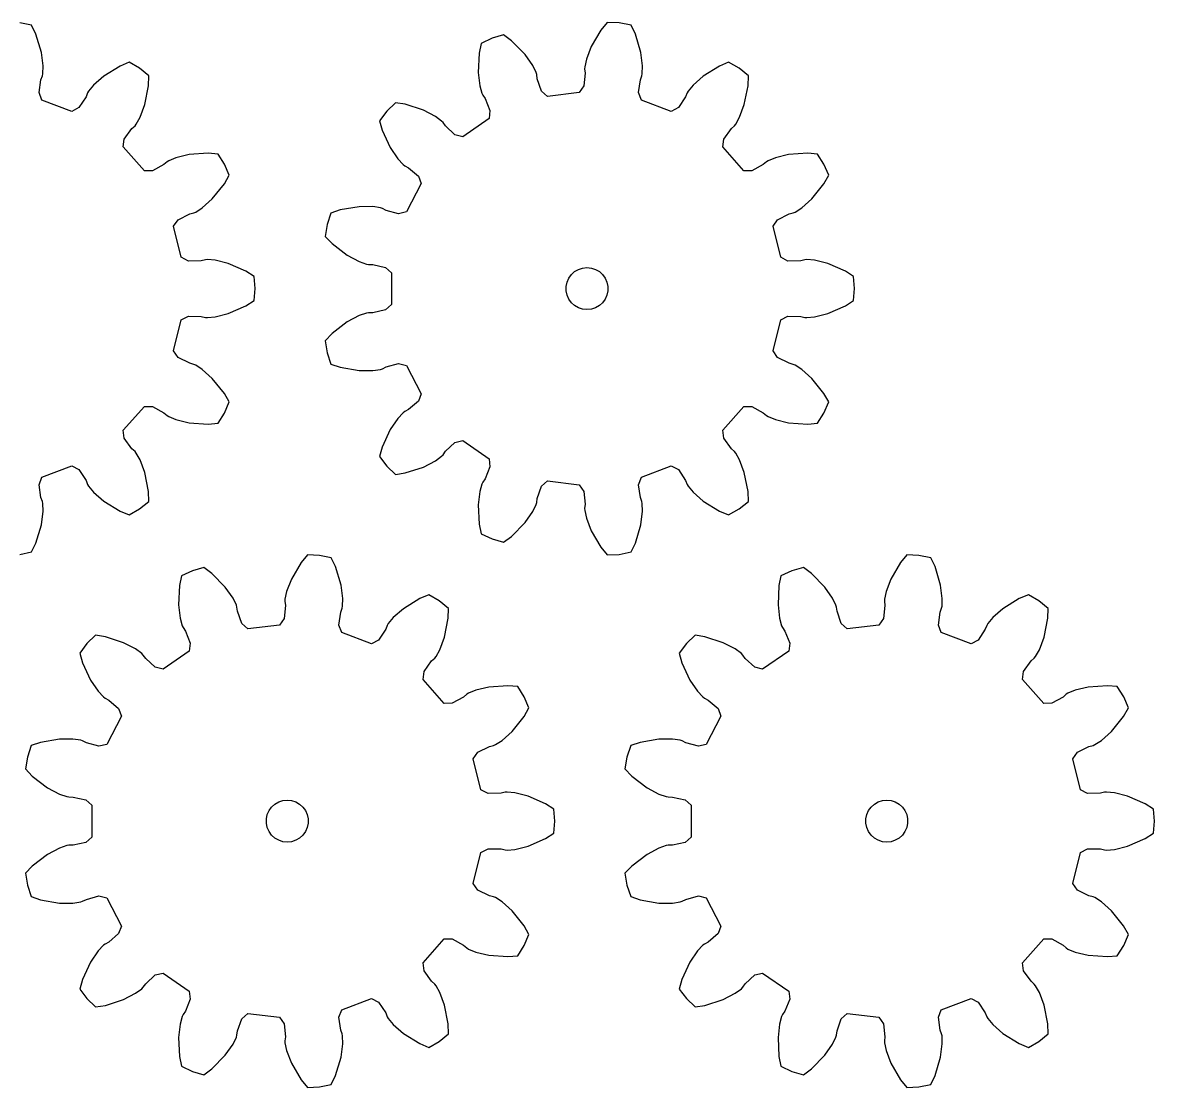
# Model space of a CAD drawing. Extents: x 0 to 209, y 0 to 228.
# Drawn here: x 128.1 to 208.9, y 0 to 76 of the extents above; entities that cross this region are included whole.
import ezdxf

# ---------------------------------------------------------------- set-up
doc = ezdxf.new("R2010")
doc.units = 0

msp = doc.modelspace()

# ---------------------------------------------------------------- linework, layer by layer
for p, q in [((128.775, 75.769), (127.933, 75.941)), ((169.855, 75.976), (169.405, 75.433)), ((170.713, 75.941), (169.855, 75.976)), ((171.555, 75.769), (170.713, 75.941)), ((129.082, 75.135), (128.775, 75.769)), ((129.473, 73.822), (129.082, 75.135)), ((169.405, 75.433), (168.712, 74.252)), ((171.862, 75.135), (171.555, 75.769)), ((172.253, 73.822), (171.862, 75.135)), ((160.863, 74.471), (160.717, 73.781)), ((161.639, 74.839), (160.863, 74.471)), ((162.464, 75.078), (161.639, 74.839)), ((163.031, 74.659), (162.464, 75.078)), ((163.987, 73.678), (163.031, 74.659)), ((129.596, 72.867), (129.473, 73.822)), ((160.717, 73.781), (160.652, 72.413)), ((164.539, 72.89), (163.987, 73.678)), ((168.712, 74.252), (168.364, 73.354)), ((172.376, 72.867), (172.253, 73.822)), ((129.577, 72.312), (129.596, 72.867)), ((135.086, 72.857), (133.923, 72.134)), ((135.737, 73.129), (135.086, 72.857)), ((136.481, 72.7), (135.737, 73.129)), ((137.146, 72.156), (136.481, 72.7)), ((164.781, 72.39), (164.539, 72.89)), ((168.249, 72.811), (168.242, 72.663)), ((168.364, 73.354), (168.249, 72.811)), ((172.357, 72.312), (172.376, 72.867)), ((177.866, 72.857), (176.703, 72.134)), ((178.517, 73.129), (177.866, 72.857)), ((179.261, 72.7), (178.517, 73.129)), ((179.926, 72.156), (179.261, 72.7)), ((129.314, 70.97), (129.444, 71.885)), ((129.444, 71.885), (129.549, 72.167)), ((129.549, 72.167), (129.577, 72.312)), ((133.923, 72.134), (133.198, 71.501)), ((137.123, 71.452), (137.146, 72.156)), ((160.652, 72.413), (160.761, 71.457)), ((164.823, 72.248), (164.781, 72.39)), ((164.862, 71.95), (164.823, 72.248)), ((165.171, 71.079), (164.862, 71.95)), ((168.276, 72.364), (168.184, 71.445)), ((168.242, 72.663), (168.276, 72.364)), ((172.094, 70.97), (172.224, 71.885)), ((172.224, 71.885), (172.329, 72.167)), ((172.329, 72.167), (172.357, 72.312)), ((176.703, 72.134), (175.978, 71.501)), ((179.903, 71.452), (179.926, 72.156)), ((132.843, 71.073), (132.769, 70.946)), ((133.198, 71.501), (132.843, 71.073)), ((136.859, 70.108), (137.123, 71.452)), ((160.761, 71.457), (160.911, 70.922)), ((165.599, 70.698), (165.171, 71.079)), ((168.184, 71.445), (167.859, 70.973)), ((175.623, 71.073), (175.549, 70.946)), ((175.978, 71.501), (175.623, 71.073)), ((179.639, 70.108), (179.903, 71.452)), ((129.516, 70.434), (129.314, 70.97)), ((131.645, 69.627), (129.516, 70.434)), ((132.66, 70.666), (132.151, 69.894)), ((132.769, 70.946), (132.66, 70.666)), ((160.911, 70.922), (160.974, 70.788)), ((160.974, 70.788), (161.143, 70.539)), ((161.143, 70.539), (161.488, 69.683)), ((167.859, 70.973), (165.599, 70.698)), ((172.296, 70.434), (172.094, 70.97)), ((174.425, 69.627), (172.296, 70.434)), ((175.44, 70.666), (174.931, 69.894)), ((175.549, 70.946), (175.44, 70.666)), ((132.151, 69.894), (131.645, 69.627)), ((136.524, 69.205), (136.859, 70.108)), ((154.116, 69.646), (153.6, 68.96)), ((154.735, 70.241), (154.116, 69.646)), ((155.432, 70.133), (154.735, 70.241)), ((156.735, 69.709), (155.432, 70.133)), ((157.59, 69.268), (156.735, 69.709)), ((161.488, 69.683), (161.421, 69.114)), ((174.931, 69.894), (174.425, 69.627)), ((179.304, 69.205), (179.639, 70.108)), ((136.157, 68.607), (136.25, 68.722)), ((136.25, 68.722), (136.524, 69.205)), ((153.6, 68.96), (153.791, 68.281)), ((158.037, 68.938), (157.59, 69.268)), ((158.14, 68.832), (158.037, 68.938)), ((158.312, 68.586), (158.14, 68.832)), ((161.421, 69.114), (159.547, 67.82)), ((178.937, 68.607), (179.03, 68.722)), ((179.03, 68.722), (179.304, 69.205)), ((135.393, 67.657), (135.934, 68.406)), ((135.934, 68.406), (136.157, 68.607)), ((153.791, 68.281), (154.369, 67.039)), ((158.991, 67.959), (158.312, 68.586)), ((159.547, 67.82), (158.991, 67.959)), ((178.173, 67.657), (178.714, 68.406)), ((178.714, 68.406), (178.937, 68.607)), ((135.322, 67.088), (135.393, 67.657)), ((136.832, 65.384), (135.322, 67.088)), ((154.369, 67.039), (154.91, 66.243)), ((178.102, 67.088), (178.173, 67.657)), ((179.612, 65.384), (178.102, 67.088)), ((139.078, 66.321), (138.566, 66.108)), ((140.015, 66.545), (139.078, 66.321)), ((141.381, 66.645), (140.015, 66.545)), ((142.083, 66.583), (141.381, 66.645)), ((142.542, 65.857), (142.083, 66.583)), ((154.91, 66.243), (155.292, 65.84)), ((181.858, 66.321), (181.346, 66.108)), ((182.795, 66.545), (181.858, 66.321)), ((184.161, 66.645), (182.795, 66.545)), ((184.863, 66.583), (184.161, 66.645)), ((185.322, 65.857), (184.863, 66.583)), ((138.214, 65.832), (137.405, 65.385)), ((138.44, 66.029), (138.214, 65.832)), ((138.566, 66.108), (138.44, 66.029)), ((142.879, 65.067), (142.542, 65.857)), ((155.292, 65.84), (155.41, 65.75)), ((155.41, 65.75), (155.675, 65.609)), ((155.675, 65.609), (156.379, 65.01)), ((180.994, 65.832), (180.185, 65.385)), ((181.22, 66.029), (180.994, 65.832)), ((181.346, 66.108), (181.22, 66.029)), ((185.659, 65.067), (185.322, 65.857)), ((137.405, 65.385), (136.832, 65.384)), ((142.531, 64.454), (142.879, 65.067)), ((156.379, 65.01), (156.583, 64.475)), ((180.185, 65.385), (179.612, 65.384)), ((185.311, 64.454), (185.659, 65.067)), ((141.672, 63.387), (142.531, 64.454)), ((156.583, 64.475), (155.525, 62.459)), ((184.452, 63.387), (185.311, 64.454)), ((140.957, 62.743), (141.672, 63.387)), ((183.737, 62.743), (184.452, 63.387)), ((139.236, 61.898), (140.063, 62.31)), ((140.063, 62.31), (140.354, 62.384)), ((140.354, 62.384), (140.489, 62.443)), ((140.489, 62.443), (140.957, 62.743)), ((150.14, 62.367), (149.868, 61.552)), ((150.807, 62.595), (150.14, 62.367)), ((152.157, 62.825), (150.807, 62.595)), ((153.12, 62.832), (152.157, 62.825)), ((153.669, 62.747), (153.12, 62.832)), ((153.809, 62.701), (153.669, 62.747)), ((154.076, 62.563), (153.809, 62.701)), ((154.969, 62.323), (154.076, 62.563)), ((155.525, 62.459), (154.969, 62.323)), ((182.016, 61.898), (182.843, 62.31)), ((182.843, 62.31), (183.134, 62.384)), ((183.134, 62.384), (183.269, 62.443)), ((183.269, 62.443), (183.737, 62.743)), ((138.909, 61.427), (139.236, 61.898)), ((139.454, 59.216), (138.909, 61.427)), ((149.868, 61.552), (149.73, 60.705)), ((181.689, 61.427), (182.016, 61.898)), ((182.234, 59.216), (181.689, 61.427)), ((149.73, 60.705), (150.215, 60.193)), ((150.215, 60.193), (151.304, 59.362)), ((139.962, 58.951), (139.454, 59.216)), ((140.886, 58.971), (139.962, 58.951)), ((141.178, 59.04), (140.886, 58.971)), ((141.325, 59.051), (141.178, 59.04)), ((141.878, 59.002), (141.325, 59.051)), ((142.811, 58.765), (141.878, 59.002)), ((151.304, 59.362), (152.153, 58.908)), ((182.742, 58.951), (182.234, 59.216)), ((183.666, 58.971), (182.742, 58.951)), ((183.958, 59.04), (183.666, 58.971)), ((184.105, 59.051), (183.958, 59.04)), ((184.658, 59.002), (184.105, 59.051)), ((185.591, 58.765), (184.658, 59.002)), ((144.068, 58.219), (142.811, 58.765)), ((144.661, 57.838), (144.068, 58.219)), ((152.153, 58.908), (152.678, 58.728)), ((152.678, 58.728), (152.824, 58.704)), ((152.824, 58.704), (153.125, 58.701)), ((153.125, 58.701), (154.026, 58.499)), ((154.026, 58.499), (154.456, 58.12)), ((167.297, 57.985), (167.53, 58.195)), ((167.53, 58.195), (167.801, 58.352)), ((167.801, 58.352), (168.1, 58.449)), ((168.1, 58.449), (168.411, 58.482)), ((168.411, 58.482), (168.723, 58.449)), ((168.723, 58.449), (169.021, 58.352)), ((169.021, 58.352), (169.293, 58.195)), ((169.293, 58.195), (169.526, 57.985)), ((186.848, 58.219), (185.591, 58.765)), ((187.441, 57.838), (186.848, 58.219)), ((144.73, 56.982), (144.661, 57.838)), ((154.456, 58.12), (154.456, 55.843)), ((166.92, 57.139), (166.985, 57.445)), ((166.985, 57.445), (167.112, 57.732)), ((167.112, 57.732), (167.297, 57.985)), ((169.526, 57.985), (169.71, 57.732)), ((169.71, 57.732), (169.838, 57.445)), ((169.838, 57.445), (169.903, 57.139)), ((187.51, 56.982), (187.441, 57.838)), ((144.661, 56.126), (144.73, 56.982)), ((166.92, 56.825), (166.92, 57.139)), ((166.985, 56.518), (166.92, 56.825)), ((169.903, 56.825), (169.838, 56.518)), ((169.903, 57.139), (169.903, 56.825)), ((187.441, 56.126), (187.51, 56.982)), ((142.811, 55.198), (144.068, 55.745)), ((144.068, 55.745), (144.661, 56.126)), ((154.456, 55.843), (154.026, 55.464)), ((167.112, 56.232), (166.985, 56.518)), ((167.297, 55.978), (167.112, 56.232)), ((167.53, 55.768), (167.297, 55.978)), ((167.801, 55.611), (167.53, 55.768)), ((169.293, 55.768), (169.021, 55.611)), ((169.526, 55.978), (169.293, 55.768)), ((169.71, 56.232), (169.526, 55.978)), ((169.838, 56.518), (169.71, 56.232)), ((185.591, 55.198), (186.848, 55.745)), ((186.848, 55.745), (187.441, 56.126)), ((139.454, 54.747), (139.962, 55.012)), ((139.962, 55.012), (140.886, 54.993)), ((140.886, 54.993), (141.178, 54.923)), ((141.178, 54.923), (141.325, 54.912)), ((141.325, 54.912), (141.878, 54.961)), ((141.878, 54.961), (142.811, 55.198)), ((152.153, 55.056), (151.304, 54.602)), ((152.678, 55.235), (152.153, 55.056)), ((152.824, 55.26), (152.678, 55.235)), ((153.125, 55.262), (152.824, 55.26)), ((154.026, 55.464), (153.125, 55.262)), ((168.1, 55.515), (167.801, 55.611)), ((168.411, 55.482), (168.1, 55.515)), ((168.723, 55.515), (168.411, 55.482)), ((169.021, 55.611), (168.723, 55.515)), ((182.234, 54.747), (182.742, 55.012)), ((182.742, 55.012), (183.666, 54.993)), ((183.666, 54.993), (183.958, 54.923)), ((183.958, 54.923), (184.105, 54.912)), ((184.105, 54.912), (184.658, 54.961)), ((184.658, 54.961), (185.591, 55.198)), ((138.909, 52.537), (139.454, 54.747)), ((151.304, 54.602), (150.215, 53.771)), ((181.689, 52.537), (182.234, 54.747)), ((150.215, 53.771), (149.73, 53.259)), ((139.236, 52.066), (138.909, 52.537)), ((149.73, 53.259), (149.868, 52.411)), ((182.016, 52.066), (181.689, 52.537)), ((140.063, 51.654), (139.236, 52.066)), ((149.868, 52.411), (150.14, 51.596)), ((182.843, 51.654), (182.016, 52.066)), ((140.354, 51.58), (140.063, 51.654)), ((140.489, 51.521), (140.354, 51.58)), ((140.957, 51.221), (140.489, 51.521)), ((141.672, 50.577), (140.957, 51.221)), ((150.14, 51.596), (150.807, 51.368)), ((150.807, 51.368), (152.157, 51.139)), ((152.157, 51.139), (153.12, 51.132)), ((153.12, 51.132), (153.669, 51.217)), ((153.669, 51.217), (153.809, 51.262)), ((153.809, 51.262), (154.076, 51.4)), ((154.076, 51.4), (154.969, 51.64)), ((154.969, 51.64), (155.525, 51.504)), ((155.525, 51.504), (156.583, 49.488)), ((183.134, 51.58), (182.843, 51.654)), ((183.269, 51.521), (183.134, 51.58)), ((183.737, 51.221), (183.269, 51.521)), ((184.452, 50.577), (183.737, 51.221)), ((142.531, 49.509), (141.672, 50.577)), ((185.311, 49.509), (184.452, 50.577)), ((142.879, 48.896), (142.531, 49.509)), ((156.583, 49.488), (156.379, 48.953)), ((185.659, 48.896), (185.311, 49.509)), ((135.322, 46.875), (136.832, 48.58)), ((136.832, 48.58), (137.405, 48.578)), ((137.405, 48.578), (138.214, 48.132)), ((142.542, 48.106), (142.879, 48.896)), ((156.379, 48.953), (155.675, 48.355)), ((178.102, 46.875), (179.612, 48.58)), ((179.612, 48.58), (180.185, 48.578)), ((180.185, 48.578), (180.994, 48.132)), ((185.322, 48.106), (185.659, 48.896)), ((138.214, 48.132), (138.44, 47.934)), ((138.44, 47.934), (138.566, 47.856)), ((138.566, 47.856), (139.078, 47.642)), ((142.083, 47.38), (142.542, 48.106)), ((154.91, 47.72), (154.369, 46.924)), ((155.292, 48.124), (154.91, 47.72)), ((155.41, 48.213), (155.292, 48.124)), ((155.675, 48.355), (155.41, 48.213)), ((180.994, 48.132), (181.22, 47.934)), ((181.22, 47.934), (181.346, 47.856)), ((181.346, 47.856), (181.858, 47.642)), ((184.863, 47.38), (185.322, 48.106)), ((135.393, 46.307), (135.322, 46.875)), ((139.078, 47.642), (140.015, 47.419)), ((140.015, 47.419), (141.381, 47.318)), ((141.381, 47.318), (142.083, 47.38)), ((154.369, 46.924), (153.791, 45.682)), ((178.173, 46.307), (178.102, 46.875)), ((181.858, 47.642), (182.795, 47.419)), ((182.795, 47.419), (184.161, 47.318)), ((184.161, 47.318), (184.863, 47.38)), ((135.934, 45.558), (135.393, 46.307)), ((158.991, 46.005), (159.547, 46.143)), ((159.547, 46.143), (161.421, 44.85)), ((178.714, 45.558), (178.173, 46.307)), ((136.157, 45.357), (135.934, 45.558)), ((136.25, 45.241), (136.157, 45.357)), ((136.524, 44.759), (136.25, 45.241)), ((153.791, 45.682), (153.6, 45.004)), ((158.14, 45.132), (158.312, 45.378)), ((158.312, 45.378), (158.991, 46.005)), ((178.937, 45.357), (178.714, 45.558)), ((179.03, 45.241), (178.937, 45.357)), ((179.304, 44.759), (179.03, 45.241)), ((136.859, 43.856), (136.524, 44.759)), ((153.6, 45.004), (154.116, 44.317)), ((156.735, 44.254), (157.59, 44.695)), ((157.59, 44.695), (158.037, 45.026)), ((158.037, 45.026), (158.14, 45.132)), ((161.421, 44.85), (161.488, 44.281)), ((179.639, 43.856), (179.304, 44.759)), ((129.516, 43.529), (131.645, 44.337)), ((131.645, 44.337), (132.151, 44.069)), ((132.151, 44.069), (132.66, 43.298)), ((137.123, 42.512), (136.859, 43.856)), ((154.116, 44.317), (154.735, 43.722)), ((154.735, 43.722), (155.432, 43.83)), ((155.432, 43.83), (156.735, 44.254)), ((161.488, 44.281), (161.143, 43.424)), ((172.296, 43.529), (174.425, 44.337)), ((174.425, 44.337), (174.931, 44.069)), ((174.931, 44.069), (175.44, 43.298)), ((179.903, 42.512), (179.639, 43.856)), ((129.314, 42.993), (129.516, 43.529)), ((129.444, 42.079), (129.314, 42.993)), ((132.66, 43.298), (132.769, 43.018)), ((132.769, 43.018), (132.843, 42.89)), ((132.843, 42.89), (133.198, 42.463)), ((160.911, 43.041), (160.761, 42.507)), ((160.974, 43.176), (160.911, 43.041)), ((161.143, 43.424), (160.974, 43.176)), ((164.862, 42.014), (165.171, 42.884)), ((165.171, 42.884), (165.599, 43.265)), ((165.599, 43.265), (167.859, 42.991)), ((167.859, 42.991), (168.184, 42.518)), ((172.094, 42.993), (172.296, 43.529)), ((172.224, 42.079), (172.094, 42.993)), ((175.44, 43.298), (175.549, 43.018)), ((175.549, 43.018), (175.623, 42.89)), ((175.623, 42.89), (175.978, 42.463)), ((129.549, 41.797), (129.444, 42.079)), ((133.198, 42.463), (133.923, 41.83)), ((137.146, 41.807), (137.123, 42.512)), ((160.761, 42.507), (160.652, 41.551)), ((164.823, 41.716), (164.862, 42.014)), ((168.184, 42.518), (168.276, 41.599)), ((172.329, 41.797), (172.224, 42.079)), ((175.978, 42.463), (176.703, 41.83)), ((179.926, 41.807), (179.903, 42.512)), ((129.577, 41.652), (129.549, 41.797)), ((129.596, 41.097), (129.577, 41.652)), ((133.923, 41.83), (135.086, 41.106)), ((135.737, 40.835), (136.481, 41.264)), ((136.481, 41.264), (137.146, 41.807)), ((160.652, 41.551), (160.717, 40.182)), ((164.539, 41.074), (164.781, 41.574)), ((164.781, 41.574), (164.823, 41.716)), ((168.276, 41.599), (168.242, 41.3)), ((168.242, 41.3), (168.249, 41.153)), ((172.357, 41.652), (172.329, 41.797)), ((172.376, 41.097), (172.357, 41.652)), ((176.703, 41.83), (177.866, 41.106)), ((178.517, 40.835), (179.261, 41.264)), ((179.261, 41.264), (179.926, 41.807)), ((129.473, 40.142), (129.596, 41.097)), ((135.086, 41.106), (135.737, 40.835)), ((163.987, 40.286), (164.539, 41.074)), ((168.249, 41.153), (168.364, 40.61)), ((168.364, 40.61), (168.712, 39.712)), ((172.253, 40.142), (172.376, 41.097)), ((177.866, 41.106), (178.517, 40.835)), ((129.082, 38.829), (129.473, 40.142)), ((160.717, 40.182), (160.863, 39.492)), ((163.031, 39.305), (163.987, 40.286)), ((168.712, 39.712), (169.405, 38.531)), ((171.862, 38.829), (172.253, 40.142)), ((128.775, 38.194), (129.082, 38.829)), ((160.863, 39.492), (161.639, 39.124)), ((161.639, 39.124), (162.464, 38.885)), ((162.464, 38.885), (163.031, 39.305)), ((171.555, 38.194), (171.862, 38.829)), ((127.933, 38.022), (128.775, 38.194)), ((148.465, 37.988), (148.015, 37.445)), ((149.323, 37.953), (148.465, 37.988)), ((169.405, 38.531), (169.855, 37.988)), ((169.855, 37.988), (170.713, 38.022)), ((170.713, 38.022), (171.555, 38.194)), ((191.245, 37.988), (190.795, 37.445)), ((192.103, 37.953), (191.245, 37.988)), ((148.015, 37.445), (147.322, 36.264)), ((150.165, 37.781), (149.323, 37.953)), ((150.472, 37.147), (150.165, 37.781)), ((190.795, 37.445), (190.102, 36.264)), ((192.945, 37.781), (192.103, 37.953)), ((193.252, 37.147), (192.945, 37.781)), ((139.473, 36.483), (139.327, 35.794)), ((140.249, 36.851), (139.473, 36.483)), ((141.074, 37.09), (140.249, 36.851)), ((141.641, 36.671), (141.074, 37.09)), ((142.597, 35.69), (141.641, 36.671)), ((150.863, 35.834), (150.472, 37.147)), ((182.253, 36.483), (182.107, 35.794)), ((183.029, 36.851), (182.253, 36.483)), ((183.854, 37.09), (183.029, 36.851)), ((184.421, 36.671), (183.854, 37.09)), ((185.377, 35.69), (184.421, 36.671)), ((193.643, 35.834), (193.252, 37.147)), ((139.327, 35.794), (139.262, 34.425)), ((143.149, 34.902), (142.597, 35.69)), ((147.322, 36.264), (146.974, 35.366)), ((150.986, 34.879), (150.863, 35.834)), ((182.107, 35.794), (182.042, 34.425)), ((185.929, 34.902), (185.377, 35.69)), ((190.102, 36.264), (189.754, 35.366)), ((193.766, 34.879), (193.643, 35.834)), ((143.391, 34.402), (143.149, 34.902)), ((146.859, 34.823), (146.852, 34.675)), ((146.974, 35.366), (146.859, 34.823)), ((150.967, 34.324), (150.986, 34.879)), ((156.476, 34.87), (155.313, 34.146)), ((157.127, 35.141), (156.476, 34.87)), ((157.871, 34.712), (157.127, 35.141)), ((186.171, 34.402), (185.929, 34.902)), ((189.639, 34.823), (189.632, 34.675)), ((189.754, 35.366), (189.639, 34.823)), ((193.747, 34.324), (193.766, 34.879)), ((199.256, 34.87), (198.093, 34.146)), ((199.907, 35.141), (199.256, 34.87)), ((200.651, 34.712), (199.907, 35.141)), ((139.262, 34.425), (139.371, 33.469)), ((143.433, 34.26), (143.391, 34.402)), ((143.472, 33.962), (143.433, 34.26)), ((143.781, 33.091), (143.472, 33.962)), ((146.886, 34.377), (146.794, 33.457)), ((146.852, 34.675), (146.886, 34.377)), ((150.834, 33.897), (150.939, 34.179)), ((150.939, 34.179), (150.967, 34.324)), ((155.313, 34.146), (154.588, 33.513)), ((158.536, 34.169), (157.871, 34.712)), ((158.513, 33.464), (158.536, 34.169)), ((182.042, 34.425), (182.151, 33.469)), ((186.213, 34.26), (186.171, 34.402)), ((186.252, 33.962), (186.213, 34.26)), ((186.561, 33.091), (186.252, 33.962)), ((189.666, 34.377), (189.574, 33.457)), ((189.632, 34.675), (189.666, 34.377)), ((193.614, 33.897), (193.719, 34.179)), ((193.719, 34.179), (193.747, 34.324)), ((198.093, 34.146), (197.368, 33.513)), ((201.316, 34.169), (200.651, 34.712)), ((201.293, 33.464), (201.316, 34.169)), ((139.371, 33.469), (139.521, 32.934)), ((146.794, 33.457), (146.469, 32.985)), ((150.704, 32.982), (150.834, 33.897)), ((154.588, 33.513), (154.233, 33.085)), ((158.249, 32.12), (158.513, 33.464)), ((182.151, 33.469), (182.301, 32.934)), ((189.574, 33.457), (189.249, 32.985)), ((193.484, 32.982), (193.614, 33.897)), ((197.368, 33.513), (197.013, 33.085)), ((201.029, 32.12), (201.293, 33.464)), ((139.521, 32.934), (139.584, 32.8)), ((139.584, 32.8), (139.753, 32.552)), ((139.753, 32.552), (140.098, 31.695)), ((144.209, 32.711), (143.781, 33.091)), ((146.469, 32.985), (144.209, 32.711)), ((150.906, 32.446), (150.704, 32.982)), ((153.035, 31.639), (150.906, 32.446)), ((154.05, 32.678), (153.541, 31.906)), ((154.159, 32.958), (154.05, 32.678)), ((154.233, 33.085), (154.159, 32.958)), ((182.301, 32.934), (182.364, 32.8)), ((182.364, 32.8), (182.533, 32.552)), ((182.533, 32.552), (182.878, 31.695)), ((186.989, 32.711), (186.561, 33.091)), ((189.249, 32.985), (186.989, 32.711)), ((193.686, 32.446), (193.484, 32.982)), ((195.815, 31.639), (193.686, 32.446)), ((196.83, 32.678), (196.321, 31.906)), ((196.939, 32.958), (196.83, 32.678)), ((197.013, 33.085), (196.939, 32.958)), ((132.726, 31.659), (132.21, 30.972)), ((133.345, 32.254), (132.726, 31.659)), ((134.042, 32.146), (133.345, 32.254)), ((135.345, 31.721), (134.042, 32.146)), ((136.2, 31.28), (135.345, 31.721)), ((140.098, 31.695), (140.031, 31.126)), ((153.541, 31.906), (153.035, 31.639)), ((157.914, 31.217), (158.249, 32.12)), ((175.506, 31.659), (174.99, 30.972)), ((176.125, 32.254), (175.506, 31.659)), ((176.822, 32.146), (176.125, 32.254)), ((178.125, 31.721), (176.822, 32.146)), ((178.98, 31.28), (178.125, 31.721)), ((182.878, 31.695), (182.811, 31.126)), ((196.321, 31.906), (195.815, 31.639)), ((200.694, 31.217), (201.029, 32.12)), ((132.21, 30.972), (132.401, 30.293)), ((136.647, 30.95), (136.2, 31.28)), ((136.75, 30.844), (136.647, 30.95)), ((136.922, 30.598), (136.75, 30.844)), ((140.031, 31.126), (138.157, 29.832)), ((157.547, 30.619), (157.64, 30.734)), ((157.64, 30.734), (157.914, 31.217)), ((174.99, 30.972), (175.181, 30.293)), ((179.427, 30.95), (178.98, 31.28)), ((179.53, 30.844), (179.427, 30.95)), ((179.702, 30.598), (179.53, 30.844)), ((182.811, 31.126), (180.937, 29.832)), ((200.327, 30.619), (200.42, 30.734)), ((200.42, 30.734), (200.694, 31.217)), ((132.401, 30.293), (132.979, 29.051)), ((137.601, 29.971), (136.922, 30.598)), ((138.157, 29.832), (137.601, 29.971)), ((156.783, 29.669), (157.324, 30.418)), ((157.324, 30.418), (157.547, 30.619)), ((175.181, 30.293), (175.759, 29.051)), ((180.381, 29.971), (179.702, 30.598)), ((180.937, 29.832), (180.381, 29.971)), ((199.563, 29.669), (200.103, 30.418)), ((200.103, 30.418), (200.327, 30.619)), ((156.712, 29.1), (156.783, 29.669)), ((158.222, 27.396), (156.712, 29.1)), ((199.492, 29.1), (199.563, 29.669)), ((201.002, 27.396), (199.492, 29.1)), ((132.979, 29.051), (133.52, 28.255)), ((160.468, 28.334), (159.956, 28.12)), ((161.405, 28.557), (160.468, 28.334)), ((162.771, 28.657), (161.405, 28.557)), ((163.473, 28.595), (162.771, 28.657)), ((163.932, 27.869), (163.473, 28.595)), ((175.759, 29.051), (176.3, 28.255)), ((203.248, 28.334), (202.736, 28.12)), ((204.185, 28.557), (203.248, 28.334)), ((205.551, 28.657), (204.185, 28.557)), ((206.253, 28.595), (205.551, 28.657)), ((206.712, 27.869), (206.253, 28.595)), ((133.52, 28.255), (133.902, 27.852)), ((133.902, 27.852), (134.02, 27.762)), ((134.02, 27.762), (134.285, 27.621)), ((134.285, 27.621), (134.989, 27.023)), ((159.604, 27.844), (158.795, 27.397)), ((159.83, 28.042), (159.604, 27.844)), ((159.956, 28.12), (159.83, 28.042)), ((164.269, 27.079), (163.932, 27.869)), ((176.3, 28.255), (176.682, 27.852)), ((176.682, 27.852), (176.8, 27.762)), ((176.8, 27.762), (177.065, 27.621)), ((177.065, 27.621), (177.769, 27.023)), ((202.384, 27.844), (201.575, 27.397)), ((202.61, 28.042), (202.384, 27.844)), ((202.736, 28.12), (202.61, 28.042)), ((207.049, 27.079), (206.712, 27.869)), ((134.989, 27.023), (135.193, 26.488)), ((158.795, 27.397), (158.222, 27.396)), ((163.921, 26.466), (164.269, 27.079)), ((177.769, 27.023), (177.973, 26.488)), ((201.575, 27.397), (201.002, 27.396)), ((206.701, 26.466), (207.049, 27.079)), ((135.193, 26.488), (134.135, 24.471)), ((163.062, 25.399), (163.921, 26.466)), ((177.973, 26.488), (176.915, 24.471)), ((205.842, 25.399), (206.701, 26.466)), ((162.347, 24.755), (163.062, 25.399)), ((205.127, 24.755), (205.842, 25.399)), ((128.75, 24.379), (128.478, 23.565)), ((129.417, 24.607), (128.75, 24.379)), ((130.767, 24.837), (129.417, 24.607)), ((131.73, 24.844), (130.767, 24.837)), ((132.279, 24.759), (131.73, 24.844)), ((132.419, 24.713), (132.279, 24.759)), ((132.686, 24.576), (132.419, 24.713)), ((133.579, 24.336), (132.686, 24.576)), ((134.135, 24.471), (133.579, 24.336)), ((160.626, 23.91), (161.453, 24.322)), ((161.453, 24.322), (161.744, 24.396)), ((161.744, 24.396), (161.879, 24.455)), ((161.879, 24.455), (162.347, 24.755)), ((171.53, 24.379), (171.258, 23.565)), ((172.197, 24.607), (171.53, 24.379)), ((173.547, 24.837), (172.197, 24.607)), ((174.51, 24.844), (173.547, 24.837)), ((175.059, 24.759), (174.51, 24.844)), ((175.199, 24.713), (175.059, 24.759)), ((175.466, 24.576), (175.199, 24.713)), ((176.359, 24.336), (175.466, 24.576)), ((176.915, 24.471), (176.359, 24.336)), ((203.406, 23.91), (204.233, 24.322)), ((204.233, 24.322), (204.524, 24.396)), ((204.524, 24.396), (204.659, 24.455)), ((204.659, 24.455), (205.127, 24.755)), ((128.478, 23.565), (128.34, 22.717)), ((160.299, 23.439), (160.626, 23.91)), ((160.844, 21.228), (160.299, 23.439)), ((171.258, 23.565), (171.12, 22.717)), ((203.079, 23.439), (203.406, 23.91)), ((203.624, 21.228), (203.079, 23.439)), ((128.34, 22.717), (128.825, 22.205)), ((171.12, 22.717), (171.605, 22.205)), ((128.825, 22.205), (129.914, 21.374)), ((171.605, 22.205), (172.694, 21.374)), ((129.914, 21.374), (130.763, 20.92)), ((161.352, 20.963), (160.844, 21.228)), ((162.568, 21.053), (162.276, 20.983)), ((162.715, 21.063), (162.568, 21.053)), ((163.268, 21.015), (162.715, 21.063)), ((164.201, 20.777), (163.268, 21.015)), ((172.694, 21.374), (173.543, 20.92)), ((204.132, 20.963), (203.624, 21.228)), ((205.348, 21.053), (205.056, 20.983)), ((205.495, 21.063), (205.348, 21.053)), ((206.048, 21.015), (205.495, 21.063)), ((206.981, 20.777), (206.048, 21.015)), ((130.763, 20.92), (131.288, 20.74)), ((131.288, 20.74), (131.434, 20.716)), ((131.434, 20.716), (131.735, 20.713)), ((131.735, 20.713), (132.636, 20.511)), ((132.636, 20.511), (133.066, 20.132)), ((145.907, 19.998), (146.14, 20.207)), ((146.14, 20.207), (146.411, 20.364)), ((146.411, 20.364), (146.71, 20.461)), ((146.71, 20.461), (147.021, 20.494)), ((147.021, 20.494), (147.333, 20.461)), ((147.333, 20.461), (147.631, 20.364)), ((147.631, 20.364), (147.903, 20.207)), ((147.903, 20.207), (148.136, 19.998)), ((162.276, 20.983), (161.352, 20.963)), ((165.458, 20.231), (164.201, 20.777)), ((166.051, 19.85), (165.458, 20.231)), ((173.543, 20.92), (174.068, 20.74)), ((174.068, 20.74), (174.214, 20.716)), ((174.214, 20.716), (174.514, 20.713)), ((174.514, 20.713), (175.416, 20.511)), ((175.416, 20.511), (175.846, 20.132)), ((188.687, 19.998), (188.92, 20.207)), ((188.92, 20.207), (189.191, 20.364)), ((189.191, 20.364), (189.489, 20.461)), ((189.489, 20.461), (189.801, 20.494)), ((189.801, 20.494), (190.113, 20.461)), ((190.113, 20.461), (190.411, 20.364)), ((190.411, 20.364), (190.683, 20.207)), ((190.683, 20.207), (190.916, 19.998)), ((205.056, 20.983), (204.132, 20.963)), ((208.238, 20.231), (206.981, 20.777)), ((208.831, 19.85), (208.238, 20.231)), ((133.066, 20.132), (133.066, 17.855)), ((145.53, 19.151), (145.595, 19.457)), ((145.595, 19.457), (145.722, 19.744)), ((145.722, 19.744), (145.907, 19.998)), ((148.136, 19.998), (148.32, 19.744)), ((148.32, 19.744), (148.448, 19.457)), ((148.448, 19.457), (148.513, 19.151)), ((166.12, 18.994), (166.051, 19.85)), ((175.846, 20.132), (175.846, 17.855)), ((188.31, 19.151), (188.375, 19.457)), ((188.375, 19.457), (188.502, 19.744)), ((188.502, 19.744), (188.687, 19.998)), ((190.916, 19.998), (191.1, 19.744)), ((191.1, 19.744), (191.228, 19.457)), ((191.228, 19.457), (191.293, 19.151)), ((208.9, 18.994), (208.831, 19.85)), ((145.53, 18.837), (145.53, 19.151)), ((145.595, 18.53), (145.53, 18.837)), ((148.513, 18.837), (148.448, 18.53)), ((148.513, 19.151), (148.513, 18.837)), ((166.051, 18.138), (166.12, 18.994)), ((188.31, 18.837), (188.31, 19.151)), ((188.375, 18.53), (188.31, 18.837)), ((191.293, 18.837), (191.228, 18.53)), ((191.293, 19.151), (191.293, 18.837)), ((208.831, 18.138), (208.9, 18.994)), ((133.066, 17.855), (132.636, 17.477)), ((145.722, 18.244), (145.595, 18.53)), ((145.907, 17.99), (145.722, 18.244)), ((146.14, 17.78), (145.907, 17.99)), ((146.411, 17.624), (146.14, 17.78)), ((147.903, 17.78), (147.631, 17.624)), ((148.136, 17.99), (147.903, 17.78)), ((148.32, 18.244), (148.136, 17.99)), ((148.448, 18.53), (148.32, 18.244)), ((165.458, 17.757), (166.051, 18.138)), ((175.846, 17.855), (175.416, 17.477)), ((188.502, 18.244), (188.375, 18.53)), ((188.687, 17.99), (188.502, 18.244)), ((188.92, 17.78), (188.687, 17.99)), ((189.191, 17.624), (188.92, 17.78)), ((190.683, 17.78), (190.411, 17.624)), ((190.916, 17.99), (190.683, 17.78)), ((191.1, 18.244), (190.916, 17.99)), ((191.228, 18.53), (191.1, 18.244)), ((208.238, 17.757), (208.831, 18.138)), ((130.763, 17.068), (129.914, 16.614)), ((131.288, 17.247), (130.763, 17.068)), ((131.434, 17.272), (131.288, 17.247)), ((131.735, 17.274), (131.434, 17.272)), ((132.636, 17.477), (131.735, 17.274)), ((146.71, 17.527), (146.411, 17.624)), ((147.021, 17.494), (146.71, 17.527)), ((147.333, 17.527), (147.021, 17.494)), ((147.631, 17.624), (147.333, 17.527)), ((160.844, 16.76), (161.352, 17.025)), ((161.352, 17.025), (162.276, 17.005)), ((162.276, 17.005), (162.568, 16.935)), ((162.715, 16.924), (163.268, 16.973)), ((163.268, 16.973), (164.201, 17.21)), ((164.201, 17.21), (165.458, 17.757)), ((173.543, 17.068), (172.694, 16.614)), ((174.068, 17.247), (173.543, 17.068)), ((174.214, 17.272), (174.068, 17.247)), ((174.514, 17.274), (174.214, 17.272)), ((175.416, 17.477), (174.514, 17.274)), ((189.489, 17.527), (189.191, 17.624)), ((189.801, 17.494), (189.489, 17.527)), ((190.113, 17.527), (189.801, 17.494)), ((190.411, 17.624), (190.113, 17.527)), ((203.624, 16.76), (204.132, 17.025)), ((204.132, 17.025), (205.056, 17.005)), ((205.056, 17.005), (205.348, 16.935)), ((205.495, 16.924), (206.048, 16.973)), ((206.048, 16.973), (206.981, 17.21)), ((206.981, 17.21), (208.238, 17.757)), ((129.914, 16.614), (128.825, 15.783)), ((160.299, 14.549), (160.844, 16.76)), ((162.568, 16.935), (162.715, 16.924)), ((172.694, 16.614), (171.605, 15.783)), ((203.079, 14.549), (203.624, 16.76)), ((205.348, 16.935), (205.495, 16.924)), ((128.825, 15.783), (128.34, 15.271)), ((171.605, 15.783), (171.12, 15.271)), ((128.34, 15.271), (128.478, 14.423)), ((160.626, 14.078), (160.299, 14.549)), ((171.12, 15.271), (171.258, 14.423)), ((203.406, 14.078), (203.079, 14.549)), ((128.478, 14.423), (128.75, 13.609)), ((161.453, 13.666), (160.626, 14.078)), ((171.258, 14.423), (171.53, 13.609)), ((204.233, 13.666), (203.406, 14.078)), ((128.75, 13.609), (129.417, 13.381)), ((129.417, 13.381), (130.767, 13.151)), ((130.767, 13.151), (131.73, 13.144)), ((131.73, 13.144), (132.279, 13.229)), ((132.279, 13.229), (132.419, 13.275)), ((132.419, 13.275), (132.686, 13.412)), ((132.686, 13.412), (133.579, 13.652)), ((133.579, 13.652), (134.135, 13.517)), ((134.135, 13.517), (135.193, 11.5)), ((161.744, 13.592), (161.453, 13.666)), ((161.879, 13.533), (161.744, 13.592)), ((162.347, 13.233), (161.879, 13.533)), ((163.062, 12.589), (162.347, 13.233)), ((171.53, 13.609), (172.197, 13.381)), ((172.197, 13.381), (173.547, 13.151)), ((173.547, 13.151), (174.51, 13.144)), ((174.51, 13.144), (175.059, 13.229)), ((175.059, 13.229), (175.199, 13.275)), ((175.199, 13.275), (175.466, 13.412)), ((175.466, 13.412), (176.359, 13.652)), ((176.359, 13.652), (176.915, 13.517)), ((176.915, 13.517), (177.973, 11.5)), ((204.524, 13.592), (204.233, 13.666)), ((204.659, 13.533), (204.524, 13.592)), ((205.127, 13.233), (204.659, 13.533)), ((205.842, 12.589), (205.127, 13.233)), ((163.921, 11.522), (163.062, 12.589)), ((206.701, 11.522), (205.842, 12.589)), ((135.193, 11.5), (134.989, 10.965)), ((164.269, 10.909), (163.921, 11.522)), ((177.973, 11.5), (177.769, 10.965)), ((207.049, 10.909), (206.701, 11.522)), ((134.989, 10.965), (134.285, 10.367)), ((156.712, 8.887), (158.222, 10.592)), ((158.222, 10.592), (158.795, 10.59)), ((158.795, 10.59), (159.604, 10.144)), ((163.932, 10.118), (164.269, 10.909)), ((177.769, 10.965), (177.065, 10.367)), ((199.492, 8.887), (201.002, 10.592)), ((201.002, 10.592), (201.575, 10.59)), ((201.575, 10.59), (202.384, 10.144)), ((206.712, 10.118), (207.049, 10.909)), ((133.52, 9.733), (132.979, 8.936)), ((133.902, 10.136), (133.52, 9.733)), ((134.02, 10.226), (133.902, 10.136)), ((134.285, 10.367), (134.02, 10.226)), ((159.604, 10.144), (159.83, 9.946)), ((159.83, 9.946), (159.956, 9.868)), ((159.956, 9.868), (160.468, 9.654)), ((163.473, 9.392), (163.932, 10.118)), ((176.3, 9.733), (175.759, 8.936)), ((176.682, 10.136), (176.3, 9.733)), ((176.8, 10.226), (176.682, 10.136)), ((177.065, 10.367), (176.8, 10.226)), ((202.384, 10.144), (202.61, 9.946)), ((202.61, 9.946), (202.736, 9.868)), ((202.736, 9.868), (203.248, 9.654)), ((206.253, 9.392), (206.712, 10.118)), ((132.979, 8.936), (132.401, 7.694)), ((156.783, 8.319), (156.712, 8.887)), ((160.468, 9.654), (161.405, 9.431)), ((161.405, 9.431), (162.771, 9.331)), ((162.771, 9.331), (163.473, 9.392)), ((175.759, 8.936), (175.181, 7.694)), ((199.563, 8.319), (199.492, 8.887)), ((203.248, 9.654), (204.185, 9.431)), ((204.185, 9.431), (205.551, 9.331)), ((205.551, 9.331), (206.253, 9.392)), ((137.601, 8.017), (138.157, 8.155)), ((138.157, 8.155), (140.031, 6.862)), ((157.324, 7.57), (156.783, 8.319)), ((180.381, 8.017), (180.937, 8.155)), ((180.937, 8.155), (182.811, 6.862)), ((200.103, 7.57), (199.563, 8.319)), ((132.401, 7.694), (132.21, 7.016)), ((136.75, 7.144), (136.922, 7.39)), ((136.922, 7.39), (137.601, 8.017)), ((157.547, 7.369), (157.324, 7.57)), ((157.64, 7.254), (157.547, 7.369)), ((175.181, 7.694), (174.99, 7.016)), ((179.53, 7.144), (179.702, 7.39)), ((179.702, 7.39), (180.381, 8.017)), ((200.327, 7.369), (200.103, 7.57)), ((200.42, 7.254), (200.327, 7.369)), ((132.21, 7.016), (132.726, 6.329)), ((135.345, 6.267), (136.2, 6.708)), ((136.2, 6.708), (136.647, 7.038)), ((136.647, 7.038), (136.75, 7.144)), ((140.031, 6.862), (140.098, 6.293)), ((157.914, 6.771), (157.64, 7.254)), ((158.249, 5.868), (157.914, 6.771)), ((174.99, 7.016), (175.506, 6.329)), ((178.125, 6.267), (178.98, 6.708)), ((178.98, 6.708), (179.427, 7.038)), ((179.427, 7.038), (179.53, 7.144)), ((182.811, 6.862), (182.878, 6.293)), ((200.694, 6.771), (200.42, 7.254)), ((201.029, 5.868), (200.694, 6.771)), ((132.726, 6.329), (133.345, 5.734)), ((133.345, 5.734), (134.042, 5.842)), ((134.042, 5.842), (135.345, 6.267)), ((140.098, 6.293), (139.753, 5.436)), ((150.906, 5.541), (153.035, 6.349)), ((153.035, 6.349), (153.541, 6.081)), ((153.541, 6.081), (154.05, 5.31)), ((158.513, 4.524), (158.249, 5.868)), ((175.506, 6.329), (176.125, 5.734)), ((176.125, 5.734), (176.822, 5.842)), ((176.822, 5.842), (178.125, 6.267)), ((182.878, 6.293), (182.533, 5.436)), ((193.686, 5.541), (195.815, 6.349)), ((195.815, 6.349), (196.321, 6.081)), ((196.321, 6.081), (196.83, 5.31)), ((201.293, 4.524), (201.029, 5.868)), ((139.521, 5.054), (139.371, 4.519)), ((139.584, 5.188), (139.521, 5.054)), ((139.753, 5.436), (139.584, 5.188)), ((143.472, 4.026), (143.781, 4.896)), ((143.781, 4.896), (144.209, 5.277)), ((144.209, 5.277), (146.469, 5.003)), ((146.469, 5.003), (146.794, 4.531)), ((150.704, 5.005), (150.906, 5.541)), ((150.834, 4.091), (150.704, 5.005)), ((154.05, 5.31), (154.159, 5.03)), ((154.159, 5.03), (154.233, 4.902)), ((154.233, 4.902), (154.588, 4.475)), ((182.301, 5.054), (182.151, 4.519)), ((182.364, 5.188), (182.301, 5.054)), ((182.533, 5.436), (182.364, 5.188)), ((186.252, 4.026), (186.561, 4.896)), ((186.561, 4.896), (186.989, 5.277)), ((186.989, 5.277), (189.249, 5.003)), ((189.249, 5.003), (189.574, 4.531)), ((193.484, 5.005), (193.686, 5.541)), ((193.614, 4.091), (193.484, 5.005)), ((196.83, 5.31), (196.939, 5.03)), ((196.939, 5.03), (197.013, 4.902)), ((197.013, 4.902), (197.368, 4.475)), ((139.371, 4.519), (139.262, 3.563)), ((146.794, 4.531), (146.886, 3.611)), ((150.939, 3.809), (150.834, 4.091)), ((154.588, 4.475), (155.313, 3.842)), ((158.536, 3.819), (158.513, 4.524)), ((182.151, 4.519), (182.042, 3.563)), ((189.574, 4.531), (189.666, 3.611)), ((193.719, 3.809), (193.614, 4.091)), ((197.368, 4.475), (198.093, 3.842)), ((201.316, 3.819), (201.293, 4.524)), ((139.262, 3.563), (139.327, 2.194)), ((143.149, 3.086), (143.391, 3.586)), ((143.391, 3.586), (143.433, 3.728)), ((143.433, 3.728), (143.472, 4.026)), ((146.886, 3.611), (146.852, 3.313)), ((146.852, 3.313), (146.859, 3.165)), ((150.967, 3.664), (150.939, 3.809)), ((150.986, 3.109), (150.967, 3.664)), ((155.313, 3.842), (156.476, 3.118)), ((157.127, 2.847), (157.871, 3.276)), ((157.871, 3.276), (158.536, 3.819)), ((182.042, 3.563), (182.107, 2.194)), ((185.929, 3.086), (186.171, 3.586)), ((186.171, 3.586), (186.213, 3.728)), ((186.213, 3.728), (186.252, 4.026)), ((189.666, 3.611), (189.632, 3.313)), ((189.632, 3.313), (189.639, 3.165)), ((193.747, 3.664), (193.719, 3.809)), ((193.766, 3.109), (193.747, 3.664)), ((198.093, 3.842), (199.256, 3.118)), ((199.907, 2.847), (200.651, 3.276)), ((200.651, 3.276), (201.316, 3.819)), ((142.597, 2.298), (143.149, 3.086)), ((146.859, 3.165), (146.974, 2.622)), ((146.974, 2.622), (147.322, 1.724)), ((150.863, 2.154), (150.986, 3.109)), ((156.476, 3.118), (157.127, 2.847)), ((185.377, 2.298), (185.929, 3.086)), ((189.639, 3.165), (189.754, 2.622)), ((189.754, 2.622), (190.102, 1.724)), ((193.643, 2.154), (193.766, 3.109)), ((199.256, 3.118), (199.907, 2.847)), ((139.327, 2.194), (139.473, 1.505)), ((141.641, 1.317), (142.597, 2.298)), ((147.322, 1.724), (148.015, 0.543)), ((150.472, 0.841), (150.863, 2.154)), ((182.107, 2.194), (182.253, 1.505)), ((184.421, 1.317), (185.377, 2.298)), ((190.102, 1.724), (190.795, 0.543)), ((193.252, 0.841), (193.643, 2.154)), ((139.473, 1.505), (140.249, 1.136)), ((140.249, 1.136), (141.074, 0.897)), ((141.074, 0.897), (141.641, 1.317)), ((150.165, 0.206), (150.472, 0.841)), ((182.253, 1.505), (183.029, 1.136)), ((183.029, 1.136), (183.854, 0.897)), ((183.854, 0.897), (184.421, 1.317)), ((192.945, 0.206), (193.252, 0.841)), ((148.015, 0.543), (148.465, 0)), ((148.465, 0), (149.323, 0.035)), ((149.323, 0.035), (150.165, 0.206)), ((190.795, 0.543), (191.245, 0)), ((191.245, 0), (192.103, 0.035)), ((192.103, 0.035), (192.945, 0.206))]:
    msp.add_line(p, q)

doc.saveas('drawing.dxf')
